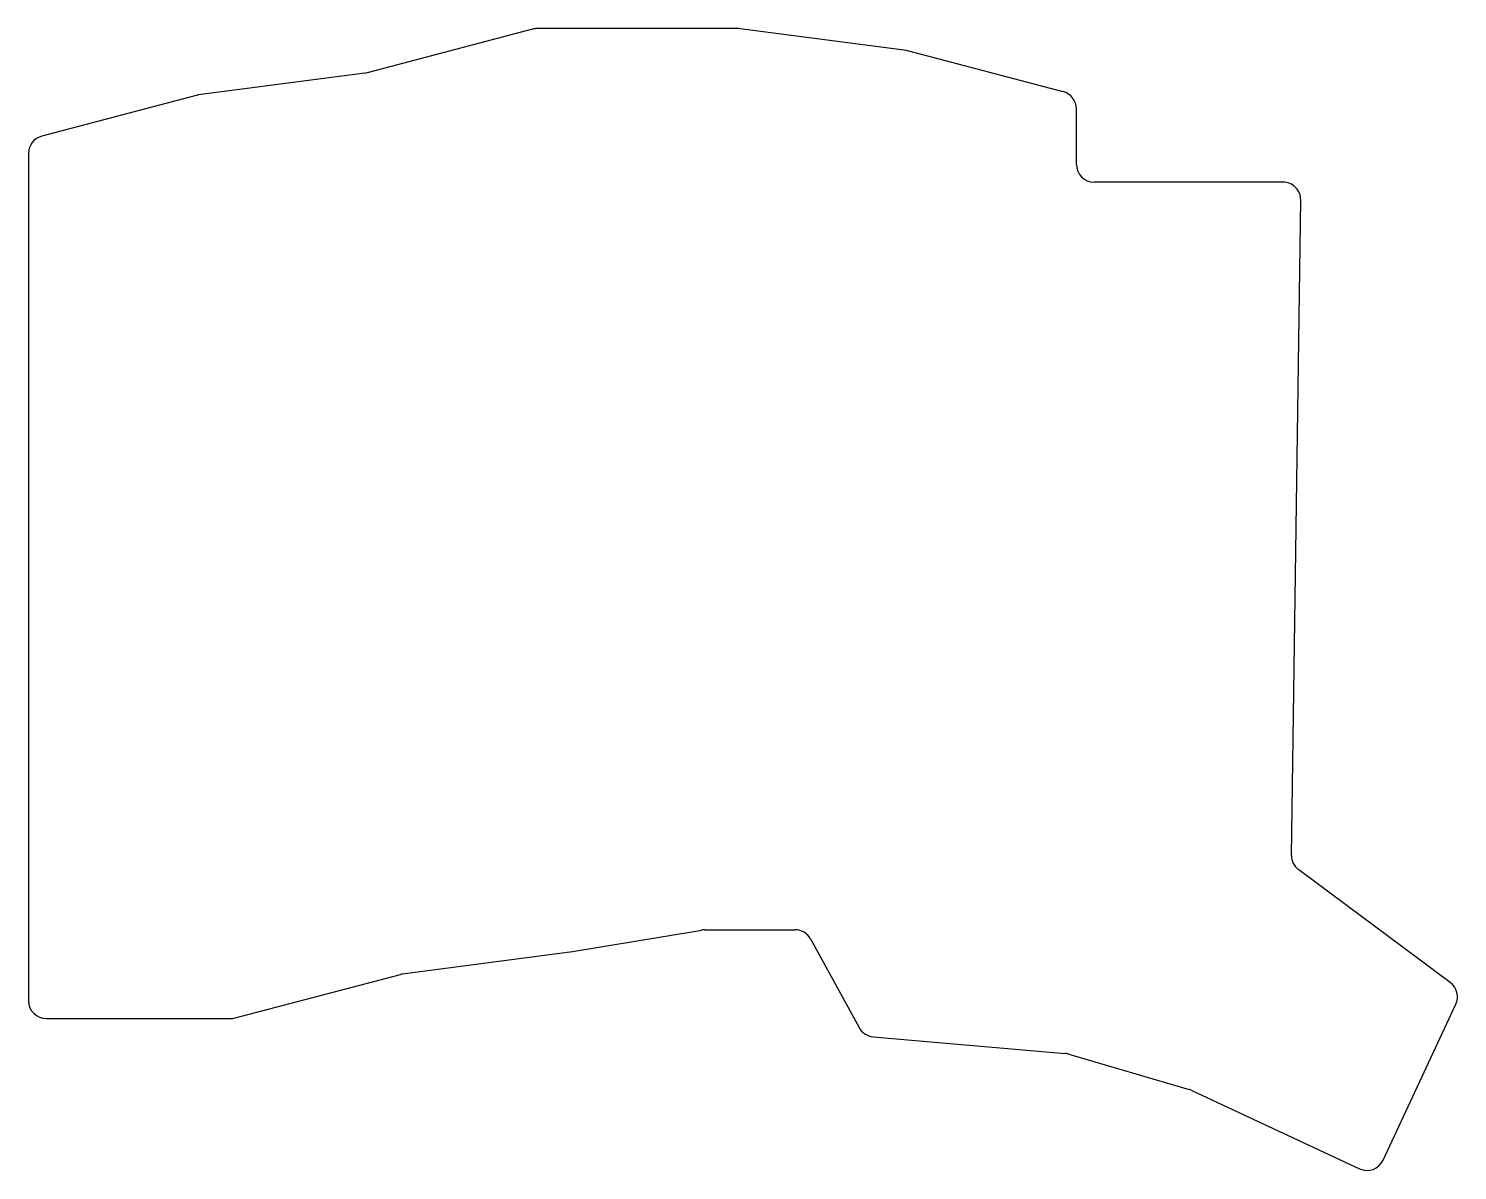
# Model space of a CAD drawing. Header units: millimetres. Extents: x 38 to 199, y -179 to -50.
import ezdxf

# ---------------------------------------------------------------- set-up
doc = ezdxf.new("R2010")
doc.units = ezdxf.units.MM

msp = doc.modelspace()

# ---------------------------------------------------------------- linework, layer by layer
for p, q in [((95.25, -50.07), (76.62, -54.97)), ((118.37, -50), (95.76, -50)), ((137.37, -52.48), (118.63, -50.02)), ((155.01, -57.11), (137.62, -52.53)), ((76.37, -55.02), (57.63, -57.48)), ((57.38, -57.53), (39.99, -62.11)), ((156.5, -65.3), (156.5, -59.04)), ((38.5, -64.04), (38.5, -159.5)), ((179.77, -67.3), (158.5, -67.3)), ((180.73, -143.12), (181.77, -69.33)), ((198.61, -157.45), (181.54, -144.75)), ((99.53, -153.99), (114.34, -151.53)), ((114.67, -151.5), (124.81, -151.5)), ((126.57, -152.54), (132.03, -162.51)), ((80.63, -156.48), (99.47, -154)), ((61.75, -161.43), (80.38, -156.53)), ((191.05, -177.45), (199.23, -159.9)), ((40.5, -161.5), (61.24, -161.5)), ((133.61, -163.55), (155.26, -165.44)), ((155.65, -165.51), (169.21, -169.5)), ((169.49, -169.61), (188.39, -178.42))]:
    msp.add_line(p, q)
for centre, start, end in [((95.76, -52), 90, 104.7436), ((118.37, -52), 82.5041, 90), ((137.11, -54.47), 75.2564, 82.5041), ((76.11, -53.03), 277.4959, 284.7436), ((57.89, -59.47), 97.4959, 104.7436), ((154.5, -59.04), 0, 75.2564), ((40.5, -64.04), 104.7436, 180), ((158.5, -65.3), 180, 270), ((179.77, -69.3), 359.1952, 90), ((182.73, -143.15), 179.1952, 233.3665), ((114.67, -153.5), 90, 99.4623), ((124.81, -153.5), 28.6885, 90), ((99.21, -152.02), 277.4959, 279.4623), ((80.89, -158.47), 97.4959, 104.7436), ((197.42, -159.05), 335, 53.3665), ((40.5, -159.5), 180, 270), ((61.24, -159.5), 270, 284.7436), ((133.78, -161.55), 208.6885, 265), ((155.08, -167.43), 73.617, 85), ((168.65, -171.42), 65, 73.617), ((189.23, -176.61), 245, 335)]:
    msp.add_arc(centre, 2, start, end)

doc.saveas('drawing.dxf')
